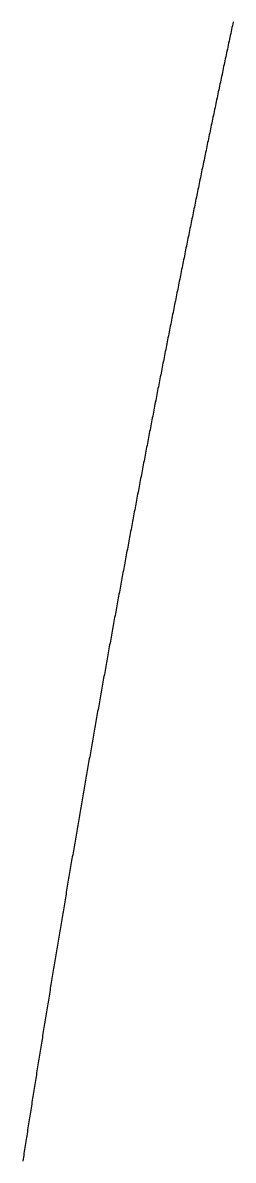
# Model space of a CAD drawing. Extents: x 6805096 to 46905100, y -25788412 to -58651.
# Drawn here: x 7037831 to 7245752, y -9734297 to -8610220 of the extents above; entities that cross this region are included whole.
import ezdxf

# ---------------------------------------------------------------- set-up
doc = ezdxf.new("R2010")
doc.units = 0

msp = doc.modelspace()

# ---------------------------------------------------------------- linework, layer by layer
at = {"layer": 'Layer 1'}
for p, q in [((7245751.850147, -8609257.000646), (7245338.435762, -8611182.198303)), ((7243274.259946, -8620808.721404), (7242862.004013, -8622734.132883)), ((7243686.708957, -8618883.345524), (7243274.259946, -8620808.721404)), ((7244099.351046, -8616958.00526), (7243686.708957, -8618883.345524)), ((7244512.18621, -8615032.700625), (7244099.351046, -8616958.00526)), ((7244925.21445, -8613107.431634), (7244512.18621, -8615032.700625)), ((7245338.435762, -8611182.198303), (7244925.21445, -8613107.431634)), ((7240803.620576, -8632361.723759), (7240392.523143, -8634287.348526)), ((7241214.911096, -8630436.134503), (7240803.620576, -8632361.723759)), ((7241626.3947, -8628510.580772), (7241214.911096, -8630436.134503)), ((7242038.071389, -8626585.062582), (7241626.3947, -8628510.580772)), ((7242449.94116, -8624659.579947), (7242038.071389, -8626585.062582)), ((7242862.004013, -8622734.132883), (7242449.94116, -8624659.579947)), ((7238339.932327, -8643916.004507), (7237929.993442, -8645841.842028)), ((7238750.064306, -8641990.202408), (7238339.932327, -8643916.004507)), ((7239160.389379, -8640064.435745), (7238750.064306, -8641990.202408)), ((7239570.907543, -8638138.704534), (7239160.389379, -8640064.435745)), ((7239981.618799, -8636213.00879), (7239570.907543, -8638138.704534)), ((7240392.523143, -8634287.348526), (7239981.618799, -8636213.00879)), ((7236292.168877, -8653545.546034), (7235883.195486, -8655471.560442)), ((7236701.33537, -8651619.566974), (7236292.168877, -8653545.546034)), ((7237110.694962, -8649693.623276), (7236701.33537, -8651619.566974)), ((7237520.247653, -8647767.714956), (7237110.694962, -8649693.623276)), ((7237929.993442, -8645841.842028), (7237520.247653, -8647767.714956)), ((7233841.225097, -8665102.162178), (7233433.410343, -8667028.38836)), ((7234249.232962, -8663175.971254), (7233841.225097, -8665102.162178)), ((7234657.433934, -8661249.815604), (7234249.232962, -8663175.971254)), ((7235065.828013, -8659323.695242), (7234657.433934, -8661249.815604)), ((7235474.415197, -8657397.610183), (7235065.828013, -8659323.695242)), ((7235883.195486, -8655471.560442), (7235474.415197, -8657397.610183)), ((7231397.233256, -8676660.047633), (7230990.577186, -8678586.485056)), ((7231804.082444, -8674733.64538), (7231397.233256, -8676660.047633)), ((7232211.124748, -8672807.278311), (7231804.082444, -8674733.64538)), ((7232618.360166, -8670880.946442), (7232211.124748, -8672807.278311)), ((7233025.788699, -8668954.649787), (7232618.360166, -8670880.946442)), ((7233433.410343, -8667028.38836), (7233025.788699, -8668954.649787)), ((7228960.193642, -8688219.199195), (7228554.696304, -8690145.847324)), ((7229365.884105, -8686292.586147), (7228960.193642, -8688219.199195)), ((7229771.767692, -8684366.008194), (7229365.884105, -8686292.586147)), ((7230177.844403, -8682439.465351), (7229771.767692, -8684366.008194)), ((7230584.114234, -8680512.957634), (7230177.844403, -8682439.465351)), ((7230990.577186, -8678586.485056), (7230584.114234, -8680512.957634)), ((7226530.106543, -8699779.61366), (7226125.767986, -8701706.471961)), ((7226934.638234, -8697852.79035), (7226530.106543, -8699779.61366)), ((7227339.363056, -8695926.002047), (7226934.638234, -8697852.79035)), ((7227744.28101, -8693999.248765), (7227339.363056, -8695926.002047)), ((7228149.392093, -8692072.530519), (7227744.28101, -8693999.248765)), ((7228554.696304, -8690145.847324), (7228149.392093, -8692072.530519)), ((7224106.972249, -8711341.287821), (7223703.792521, -8713268.35576)), ((7224510.345119, -8709414.254784), (7224106.972249, -8711341.287821)), ((7224913.911129, -8707487.256665), (7224510.345119, -8709414.254784)), ((7225317.670277, -8705560.293478), (7224913.911129, -8707487.256665)), ((7225721.622564, -8703633.365239), (7225317.670277, -8705560.293478)), ((7226125.767986, -8701706.471961), (7225721.622564, -8703633.365239)), ((7222093.005049, -8720976.976245), (7221690.791048, -8722904.218474)), ((7222495.412198, -8719049.768844), (7222093.005049, -8720976.976245)), ((7222898.012494, -8717122.596286), (7222495.412198, -8719049.768844)), ((7223300.805935, -8715195.458587), (7222898.012494, -8717122.596286)), ((7223703.792521, -8713268.35576), (7223300.805935, -8715195.458587)), ((7219682.618313, -8732540.951526), (7219281.563229, -8734468.402414)), ((7220083.866553, -8730613.535378), (7219682.618313, -8732540.951526)), ((7220485.307948, -8728686.153984), (7220083.866553, -8730613.535378)), ((7220886.942496, -8726758.807358), (7220485.307948, -8728686.153984)), ((7221288.770197, -8724831.495517), (7220886.942496, -8726758.807358)), ((7221690.791048, -8722904.218474), (7221288.770197, -8724831.495517)), ((7217279.185199, -8744106.177424), (7216879.289081, -8746033.836437)), ((7217679.274482, -8742178.553062), (7217279.185199, -8744106.177424)), ((7218079.556928, -8740250.963366), (7217679.274482, -8742178.553062)), ((7218480.032535, -8738323.408349), (7218079.556928, -8740250.963366)), ((7218880.701303, -8736395.888027), (7218480.032535, -8738323.408349)), ((7219281.563229, -8734468.402414), (7218880.701303, -8736395.888027)), ((7214882.705997, -8755672.650734), (7214483.968892, -8757600.517336)), ((7215281.636275, -8753744.818692), (7214882.705997, -8755672.650734)), ((7215680.759723, -8751817.021227), (7215281.636275, -8753744.818692)), ((7216080.076341, -8749889.258353), (7215680.759723, -8751817.021227)), ((7216479.586128, -8747961.530085), (7216080.076341, -8749889.258353)), ((7216879.289081, -8746033.836437), (7216479.586128, -8747961.530085)), ((7212493.180995, -8767240.368249), (7212095.602951, -8769168.441908)), ((7212890.952219, -8765312.329063), (7212493.180995, -8767240.368249)), ((7213288.916623, -8763384.324364), (7212890.952219, -8765312.329063)), ((7213687.074203, -8761456.354166), (7213288.916623, -8763384.324364)), ((7214085.42496, -8759528.418485), (7213687.074203, -8761456.354166)), ((7214483.968892, -8757600.517336), (7214085.42496, -8759528.418485)), ((7210110.610482, -8778809.326767), (7209714.191548, -8780737.606947)), ((7210507.222605, -8776881.080969), (7210110.610482, -8778809.326767)), ((7210904.027914, -8774952.86957), (7210507.222605, -8776881.080969)), ((7211301.02641, -8773024.692583), (7210904.027914, -8774952.86957)), ((7211698.218089, -8771096.550024), (7211301.02641, -8773024.692583)), ((7212095.602951, -8769168.441908), (7211698.218089, -8771096.550024)), ((7208130.44772, -8788451.071206), (7207734.994747, -8790379.52308)), ((7208526.093888, -8786522.653641), (7208130.44772, -8788451.071206)), ((7208921.933249, -8784594.270399), (7208526.093888, -8786522.653641)), ((7209317.965803, -8782665.921496), (7208921.933249, -8784594.270399)), ((7209714.191548, -8780737.606947), (7209317.965803, -8782665.921496)), ((7205760.627853, -8800022.296568), (7205366.334078, -8801950.953985)), ((7206155.114831, -8798093.673371), (7205760.627853, -8800022.296568)), ((7206549.795011, -8796165.084409), (7206155.114831, -8798093.673371)), ((7206944.668391, -8794236.529697), (7206549.795011, -8796165.084409)), ((7207339.73497, -8792308.009249), (7206944.668391, -8794236.529697)), ((7207734.994747, -8790379.52308), (7207339.73497, -8792308.009249)), ((7203397.763293, -8811594.753852), (7203004.628764, -8813523.616277)), ((7203791.091033, -8809665.925557), (7203397.763293, -8811594.753852)), ((7204184.611983, -8807737.131408), (7203791.091033, -8809665.925557)), ((7204578.326142, -8805808.37142), (7204184.611983, -8807737.131408)), ((7204972.233507, -8803879.645608), (7204578.326142, -8805808.37142)), ((7205366.334078, -8801950.953985), (7204972.233507, -8803879.645608)), ((7201041.854329, -8823168.439851), (7200649.879094, -8825097.506751)), ((7201434.022783, -8821239.406993), (7201041.854329, -8823168.439851)), ((7201826.384455, -8819310.408191), (7201434.022783, -8821239.406993)), ((7202218.939344, -8817381.443462), (7201826.384455, -8819310.408191)), ((7202611.687447, -8815452.512819), (7202218.939344, -8817381.443462)), ((7203004.628764, -8813523.616277), (7202611.687447, -8815452.512819)), ((7198692.901249, -8834743.35136), (7198302.085356, -8836672.622201)), ((7199083.91037, -8832814.114473), (7198692.901249, -8834743.35136)), ((7199475.112715, -8830884.911554), (7199083.91037, -8832814.114473)), ((7199866.508286, -8828955.742617), (7199475.112715, -8830884.911554)), ((7200258.097079, -8827026.607678), (7199866.508286, -8828955.742617)), ((7200649.879094, -8825097.506751), (7200258.097079, -8827026.607678)), ((7196350.904343, -8846319.485176), (7195961.24784, -8848248.959422)), ((7196740.754081, -8844390.044794), (7196350.904343, -8846319.485176)), ((7197130.797053, -8842460.63829), (7196740.754081, -8844390.044794)), ((7197521.033257, -8840531.26568), (7197130.797053, -8842460.63829)), ((7197911.462692, -8838601.926979), (7197521.033257, -8840531.26568)), ((7198302.085356, -8836672.622201), (7197911.462692, -8838601.926979)), ((7194404.554207, -8855967.19475), (7194015.863899, -8857896.838093)), ((7194793.437756, -8854037.585196), (7194404.554207, -8855967.19475)), ((7195182.514545, -8852108.009447), (7194793.437756, -8854037.585196)), ((7195571.784574, -8850178.467518), (7195182.514545, -8852108.009447)), ((7195961.24784, -8848248.959422), (7195571.784574, -8850178.467518)), ((7192075.311035, -8867545.561135), (7191687.780206, -8869475.406905)), ((7192463.035113, -8865615.749066), (7192075.311035, -8867545.561135)), ((7192850.95244, -8863685.970712), (7192463.035113, -8865615.749066)), ((7193239.063015, -8861756.226089), (7192850.95244, -8863685.970712)), ((7193627.366835, -8859826.515211), (7193239.063015, -8861756.226089)), ((7194015.863899, -8857896.838093), (7193627.366835, -8859826.515211)), ((7189753.024854, -8879125.140746), (7189366.653552, -8881055.188409)), ((7190139.589414, -8877195.126696), (7189753.024854, -8879125.140746)), ((7190526.347231, -8875265.146271), (7190139.589414, -8877195.126696)), ((7190913.298302, -8873335.199488), (7190526.347231, -8875265.146271)), ((7191300.442628, -8871405.286361), (7190913.298302, -8873335.199488)), ((7191687.780206, -8869475.406905), (7191300.442628, -8871405.286361)), ((7187437.695954, -8890705.930378), (7187052.484226, -8892636.179399)), ((7187823.100947, -8888775.714879), (7187437.695954, -8890705.930378)), ((7188208.699205, -8886845.532918), (7187823.100947, -8888775.714879)), ((7188594.490726, -8884915.38451), (7188208.699205, -8886845.532918)), ((7188980.475509, -8882985.269668), (7188594.490726, -8884915.38451)), ((7189366.653552, -8881055.188409), (7188980.475509, -8882985.269668)), ((7185129.324623, -8902287.926824), (7184745.272518, -8904218.37667)), ((7185513.570001, -8900357.510413), (7185129.324623, -8902287.926824)), ((7185898.008652, -8898427.127449), (7185513.570001, -8900357.510413)), ((7186282.640574, -8896496.777949), (7185898.008652, -8898427.127449)), ((7186667.465766, -8894566.461928), (7186282.640574, -8896496.777949)), ((7187052.484226, -8892636.179399), (7186667.465766, -8894566.461928)), ((7182827.911149, -8913871.126881), (7182445.018715, -8915801.777017)), ((7183210.996864, -8911940.51009), (7182827.911149, -8913871.126881)), ((7183594.27586, -8910009.926659), (7183210.996864, -8911940.51009)), ((7183977.748136, -8908079.376602), (7183594.27586, -8910009.926659)), ((7184361.413688, -8906148.859934), (7183977.748136, -8908079.376602)), ((7184745.272518, -8904218.37667), (7184361.413688, -8906148.859934)), ((7180915.381826, -8923524.710707), (7180533.455822, -8925455.527343)), ((7181297.501119, -8921593.927342), (7180915.381826, -8923524.710707)), ((7181679.813699, -8919663.177262), (7181297.501119, -8921593.927342)), ((7182062.319565, -8917732.460482), (7181679.813699, -8919663.177262)), ((7182445.018715, -8915801.777017), (7182062.319565, -8917732.460482)), ((7178626.725175, -8935110.109059), (7178245.95893, -8937041.125006)), ((7179007.684717, -8933179.126294), (7178626.725175, -8935110.109059)), ((7179388.837553, -8931248.176725), (7179007.684717, -8933179.126294)), ((7179770.183684, -8929317.260367), (7179388.837553, -8931248.176725)), ((7180151.723107, -8927386.377235), (7179770.183684, -8929317.260367)), ((7180533.455822, -8925455.527343), (7180151.723107, -8927386.377235)), ((7176345.0272, -8946696.701941), (7175965.420762, -8948627.916664)), ((7176724.826942, -8944765.52031), (7176345.0272, -8946696.701941)), ((7177104.819987, -8942834.371786), (7176724.826942, -8944765.52031)), ((7177485.006335, -8940903.256384), (7177104.819987, -8942834.371786)), ((7177865.385983, -8938972.174119), (7177485.006335, -8940903.256384)), ((7178245.95893, -8937041.125006), (7177865.385983, -8938972.174119)), ((7174070.288189, -8958284.486147), (7173691.841607, -8960215.899113)), ((7174448.928084, -8956353.106184), (7174070.288189, -8958284.486147)), ((7174827.76129, -8954421.75924), (7174448.928084, -8956353.106184)), ((7175206.787806, -8952490.445329), (7174827.76129, -8954421.75924)), ((7175586.00763, -8950559.164465), (7175206.787806, -8952490.445329)), ((7175965.420762, -8948627.916664), (7175586.00763, -8950559.164465)), ((7171802.508431, -8969873.458473), (7171425.221753, -8971805.069147)), ((7172179.988431, -8967941.880713), (7171802.508431, -8969873.458473)), ((7172557.661749, -8966010.335882), (7172179.988431, -8967941.880713)), ((7172935.528385, -8964078.823995), (7172557.661749, -8966010.335882)), ((7173313.588338, -8962147.345067), (7172935.528385, -8964078.823995)), ((7173691.841607, -8960215.899113), (7173313.588338, -8962147.345067)), ((7169918.008272, -8979531.84069), (7169541.688216, -8981463.615713)), ((7170294.521654, -8977600.098507), (7169918.008272, -8979531.84069)), ((7170671.228363, -8975668.389179), (7170294.521654, -8977600.098507)), ((7171048.128396, -8973736.712721), (7170671.228363, -8975668.389179)), ((7171425.221753, -8971805.069147), (7171048.128396, -8973736.712721)), ((7167662.987895, -8991122.982912), (7167287.827832, -8993054.954664)), ((7168038.341294, -8989191.04391), (7167662.987895, -8991122.982912)), ((7168413.888027, -8987259.137675), (7168038.341294, -8989191.04391)), ((7168789.628093, -8985327.264221), (7168413.888027, -8987259.137675)), ((7169165.561489, -8983395.423562), (7168789.628093, -8985327.264221)), ((7169541.688216, -8981463.615713), (7169165.561489, -8983395.423562)), ((7165414.927591, -9002715.304172), (7165040.927567, -9004647.472119)), ((7165789.120958, -9000783.168887), (7165414.927591, -9002715.304172)), ((7166163.507666, -8998851.066279), (7165789.120958, -9000783.168887)), ((7166538.087716, -8996918.996362), (7166163.507666, -8998851.066279)), ((7166912.861105, -8994986.959152), (7166538.087716, -8996918.996362)), ((7167287.827832, -8993054.954664), (7166912.861105, -8994986.959152)), ((7163173.827646, -9014308.801266), (7162800.987711, -9016241.164874)), ((7163546.860933, -9012376.470232), (7163173.827646, -9014308.801266)), ((7163920.08757, -9010444.171785), (7163546.860933, -9012376.470232)), ((7164293.507555, -9008511.90594), (7163920.08757, -9010444.171785)), ((7164667.120888, -9006579.672713), (7164293.507555, -9008511.90594)), ((7165040.927567, -9004647.472119), (7164667.120888, -9006579.672713)), ((7160939.688351, -9025903.47099), (7160568.008552, -9027836.029725)), ((7161311.561509, -9023970.94474), (7160939.688351, -9025903.47099)), ((7161683.628026, -9022038.450988), (7161311.561509, -9023970.94474)), ((7162055.887899, -9020105.98975), (7161683.628026, -9022038.450988)), ((7162428.341128, -9018173.56104), (7162055.887899, -9020105.98975)), ((7162800.987711, -9016241.164874), (7162428.341128, -9018173.56104)), ((7158712.509993, -9037499.310138), (7158341.990378, -9039432.063465)), ((7159083.222975, -9035566.589206), (7158712.509993, -9037499.310138)), ((7159454.129324, -9033633.900684), (7159083.222975, -9035566.589206)), ((7159825.229037, -9031701.244586), (7159454.129324, -9033633.900684)), ((7160196.522113, -9029768.620928), (7159825.229037, -9031701.244586)), ((7160568.008552, -9027836.029725), (7160196.522113, -9029768.620928)), ((7156861.84562, -9047163.400425), (7156492.292862, -9049096.315505)), ((7157231.591752, -9045230.517667), (7156861.84562, -9047163.400425)), ((7157601.531256, -9043297.667244), (7157231.591752, -9045230.517667)), ((7157971.664132, -9041364.849172), (7157601.531256, -9043297.667244)), ((7158341.990378, -9039432.063465), (7157971.664132, -9041364.849172)), ((7154647.429731, -9058761.375194), (7154279.037246, -9060694.483886)), ((7155016.015599, -9056828.298733), (7154647.429731, -9058761.375194)), ((7155384.794847, -9054895.254519), (7155016.015599, -9056828.298733)), ((7155753.767474, -9052962.242566), (7155384.794847, -9054895.254519)), ((7156122.93348, -9051029.26289), (7155753.767474, -9052962.242566)), ((7156492.292862, -9049096.315505), (7156122.93348, -9051029.26289)), ((7152439.975599, -9070360.510305), (7152072.743434, -9072293.812076)), ((7152807.401153, -9068427.240676), (7152439.975599, -9070360.510305)), ((7153175.020097, -9066494.003205), (7152807.401153, -9068427.240676)), ((7153542.832427, -9064560.797907), (7153175.020097, -9066494.003205)), ((7153910.838144, -9062627.624795), (7153542.832427, -9064560.797907)), ((7154279.037246, -9060694.483886), (7153910.838144, -9062627.624795)), ((7150239.483511, -9081960.802555), (7149873.411715, -9083894.296871)), ((7150605.748705, -9080027.340293), (7150239.483511, -9081960.802555)), ((7150972.207295, -9078093.910099), (7150605.748705, -9080027.340293)), ((7151338.859281, -9076160.511988), (7150972.207295, -9078093.910099)), ((7151705.704661, -9074227.145976), (7151338.859281, -9076160.511988)), ((7152072.743434, -9072293.812076), (7151705.704661, -9074227.145976)), ((7148045.953756, -9093562.248739), (7147681.042378, -9095495.935066)), ((7148411.058541, -9091628.594377), (7148045.953756, -9093562.248739)), ((7148776.356731, -9089694.971994), (7148411.058541, -9091628.594377)), ((7149141.848324, -9087761.381606), (7148776.356731, -9089694.971994)), ((7149507.533319, -9085827.823226), (7149141.848324, -9087761.381606)), ((7149873.411715, -9083894.296871), (7149507.533319, -9085827.823226)), ((7146223.330952, -9103230.999723), (7145859.386624, -9105164.845651)), ((7146587.468692, -9101297.185686), (7146223.330952, -9103230.999723)), ((7146951.799844, -9099363.403554), (7146587.468692, -9101297.185686)), ((7147316.324407, -9097429.653342), (7146951.799844, -9099363.403554)), ((7147681.042378, -9095495.935066), (7147316.324407, -9097429.653342)), ((7144042.566225, -9114834.553128), (7143679.782403, -9116768.590087)), ((7144405.543469, -9112900.54797), (7144042.566225, -9114834.553128)), ((7144768.714132, -9110966.574629), (7144405.543469, -9112900.54797)), ((7145132.078213, -9109032.633119), (7144768.714132, -9110966.574629)), ((7145495.635711, -9107098.723454), (7145132.078213, -9109032.633119)), ((7145859.386624, -9105164.845651), (7145495.635711, -9107098.723454)), ((7141868.76465, -9126439.251385), (7141507.141381, -9128373.478842)), ((7142230.581349, -9124505.055641), (7141868.76465, -9126439.251385)), ((7142592.591474, -9122570.891625), (7142230.581349, -9124505.055641)), ((7142954.795026, -9120636.75935), (7142592.591474, -9122570.891625)), ((7143317.192003, -9118702.658833), (7142954.795026, -9120636.75935)), ((7143679.782403, -9116768.590087), (7143317.192003, -9118702.658833)), ((7139701.926516, -9138045.091291), (7139341.463848, -9139979.50871)), ((7140062.582621, -9136110.705495), (7139701.926516, -9138045.091291)), ((7140423.432161, -9134176.351337), (7140062.582621, -9136110.705495)), ((7140784.475135, -9132242.028832), (7140423.432161, -9134176.351337)), ((7141145.711542, -9130307.737996), (7140784.475135, -9132242.028832)), ((7141507.141381, -9128373.478842), (7141145.711542, -9130307.737996)), ((7137542.05211, -9149652.069639), (7137182.750092, -9151586.676487)), ((7137901.547573, -9147717.494325), (7137542.05211, -9149652.069639)), ((7138261.23648, -9145782.95056), (7137901.547573, -9147717.494325)), ((7138621.118829, -9143848.43836), (7138261.23648, -9145782.95056)), ((7138981.194619, -9141913.957738), (7138621.118829, -9143848.43836)), ((7139341.463848, -9139979.50871), (7138981.194619, -9141913.957738)), ((7135747.476496, -9159325.418927), (7135389.141723, -9161260.183225)), ((7136106.004721, -9157390.68609), (7135747.476496, -9159325.418927)), ((7136464.726396, -9155455.984728), (7136106.004721, -9157390.68609)), ((7136823.641521, -9153521.314855), (7136464.726396, -9155455.984728)), ((7137182.750092, -9151586.676487), (7136823.641521, -9153521.314855)), ((7133600.369677, -9170934.476097), (7133243.195642, -9172869.428845)), ((7133957.737172, -9168999.554721), (7133600.369677, -9170934.476097)), ((7134315.298126, -9167064.664731), (7133957.737172, -9168999.554721)), ((7134673.052536, -9165129.806142), (7134315.298126, -9167064.664731)), ((7135031.000402, -9163194.978968), (7134673.052536, -9165129.806142)), ((7135389.141723, -9161260.183225), (7135031.000402, -9163194.978968)), ((7131460.227406, -9182544.662629), (7131104.214156, -9184479.803292)), ((7131816.434123, -9180609.553249), (7131460.227406, -9182544.662629)), ((7132172.834306, -9178674.475165), (7131816.434123, -9180609.553249)), ((7132529.427955, -9176739.428393), (7132172.834306, -9178674.475165)), ((7132886.215067, -9174804.412948), (7132529.427955, -9176739.428393)), ((7133243.195642, -9172869.428845), (7132886.215067, -9174804.412948)), ((7129327.04997, -9194155.975319), (7128972.197555, -9196091.303363)), ((7129682.095861, -9192220.678468), (7129327.04997, -9194155.975319)), ((7130037.335227, -9190285.412825), (7129682.095861, -9192220.678468)), ((7130392.768065, -9188350.178405), (7130037.335227, -9190285.412825)), ((7130748.394376, -9186414.975222), (7130392.768065, -9188350.178405)), ((7131104.214156, -9184479.803292), (7130748.394376, -9186414.975222)), ((7127200.837659, -9205768.41096), (7126847.146126, -9207703.925851)), ((7127554.722676, -9203832.927173), (7127200.837659, -9205768.41096)), ((7127908.801176, -9201897.474505), (7127554.722676, -9203832.927173)), ((7128263.073156, -9199962.052971), (7127908.801176, -9201897.474505)), ((7128617.538616, -9198026.662585), (7128263.073156, -9199962.052971)), ((7128972.197555, -9196091.303363), (7128617.538616, -9198026.662585)), ((7125081.590762, -9217381.966349), (7124729.060159, -9219317.667553)), ((7125434.314857, -9215446.29616), (7125081.590762, -9217381.966349)), ((7125787.232442, -9213510.657001), (7125434.314857, -9215446.29616)), ((7126140.343516, -9211575.048887), (7125787.232442, -9213510.657001)), ((7126493.648078, -9209639.471832), (7126140.343516, -9211575.048887)), ((7126847.146126, -9207703.925851), (7126493.648078, -9209639.471832)), ((7123320.872691, -9227060.782224), (7122969.309567, -9228996.638281)), ((7123672.629314, -9225124.957108), (7123320.872691, -9227060.782224)), ((7124024.579433, -9223189.162948), (7123672.629314, -9225124.957108)), ((7124376.723049, -9221253.399758), (7124024.579433, -9223189.162948)), ((7124729.060159, -9219317.667553), (7124376.723049, -9221253.399758)), ((7121214.396468, -9238676.382159), (7120863.994363, -9240612.42355)), ((7121564.992081, -9236740.371621), (7121214.396468, -9238676.382159)), ((7121915.781198, -9234804.391948), (7121564.992081, -9236740.371621)), ((7122266.763819, -9232868.443158), (7121915.781198, -9234804.391948)), ((7122617.939942, -9230932.525264), (7122266.763819, -9232868.443158)), ((7122969.309567, -9228996.638281), (7122617.939942, -9230932.525264)), ((7119114.886477, -9250293.092761), (7118765.645438, -9252229.318951)), ((7119464.321031, -9248356.897334), (7119114.886477, -9250293.092761)), ((7119813.949097, -9246420.732684), (7119464.321031, -9248356.897334)), ((7120163.770676, -9244484.598827), (7119813.949097, -9246420.732684)), ((7120513.785765, -9242548.495777), (7120163.770676, -9244484.598827)), ((7120863.994363, -9240612.42355), (7120513.785765, -9242548.495777)), ((7117022.343007, -9261910.910825), (7116674.263083, -9263847.321281)), ((7117370.616453, -9259974.531043), (7117022.343007, -9261910.910825)), ((7117719.083421, -9258038.18195), (7117370.616453, -9259974.531043)), ((7118067.743909, -9256101.863561), (7117719.083421, -9258038.18195)), ((7118416.597915, -9254165.57589), (7118067.743909, -9256101.863561)), ((7118765.645438, -9252229.318951), (7118416.597915, -9254165.57589)), ((7114936.766345, -9273529.833146), (7114589.847584, -9275466.427332)), ((7115283.878637, -9271593.269544), (7114936.766345, -9273529.833146)), ((7115631.184458, -9269656.736542), (7115283.878637, -9271593.269544)), ((7115978.683807, -9267720.234154), (7115631.184458, -9269656.736542)), ((7116326.376682, -9265783.762395), (7115978.683807, -9267720.234154)), ((7116674.263083, -9263847.321281), (7116326.376682, -9265783.762395)), ((7113204.107871, -9283213.10963), (7112858.156782, -9285149.856518)), ((7113550.252497, -9281276.393253), (7113204.107871, -9283213.10963)), ((7113896.590658, -9279339.707401), (7113550.252497, -9281276.393253)), ((7114243.122355, -9277403.052089), (7113896.590658, -9279339.707401)), ((7114589.847584, -9275466.427332), (7114243.122355, -9277403.052089)), ((7111131.304443, -9294834.048098), (7110786.514605, -9296770.977738)), ((7111476.287825, -9292897.148879), (7111131.304443, -9294834.048098)), ((7111821.464752, -9290960.280097), (7111476.287825, -9292897.148879)), ((7112166.835221, -9289023.441767), (7111821.464752, -9290960.280097)), ((7112512.399232, -9287086.633902), (7112166.835221, -9289023.441767)), ((7112858.156782, -9285149.856518), (7112512.399232, -9287086.633902)), ((7109065.468642, -9306456.081741), (7108721.840104, -9308393.193599)), ((7109409.290733, -9304519.000216), (7109065.468642, -9306456.081741)), ((7109753.306377, -9302581.949038), (7109409.290733, -9304519.000216)), ((7110097.515571, -9300644.928223), (7109753.306377, -9302581.949038)), ((7110441.918314, -9298707.937784), (7110097.515571, -9300644.928223)), ((7110786.514605, -9296770.977738), (7110441.918314, -9298707.937784)), ((7107006.600757, -9318079.207356), (7106664.133566, -9320016.500897)), ((7107349.261509, -9316141.944058), (7107006.600757, -9318079.207356)), ((7107692.115822, -9314204.711019), (7107349.261509, -9316141.944058)), ((7108035.163692, -9312267.508253), (7107692.115822, -9314204.711019)), ((7108378.40512, -9310330.335774), (7108035.163692, -9312267.508253)), ((7108721.840104, -9308393.193599), (7108378.40512, -9310330.335774)), ((7104954.701078, -9329703.421737), (7104613.395282, -9331640.896428)), ((7105296.200442, -9327765.977201), (7104954.701078, -9329703.421737)), ((7105637.893375, -9325828.562834), (7105296.200442, -9327765.977201)), ((7105979.779874, -9323891.178651), (7105637.893375, -9325828.562834)), ((7106321.859938, -9321953.824667), (7105979.779874, -9323891.178651)), ((7106664.133566, -9320016.500897), (7106321.859938, -9321953.824667)), ((7103250.10782, -9339391.096439), (7102909.769891, -9341328.721679)), ((7103590.639325, -9337453.501278), (7103250.10782, -9339391.096439)), ((7103931.364405, -9335515.936213), (7103590.639325, -9337453.501278)), ((7104272.283058, -9333578.401258), (7103931.364405, -9335515.936213)), ((7104613.395282, -9331640.896428), (7104272.283058, -9333578.401258)), ((7101210.983933, -9351017.298567), (7100871.807488, -9352955.103978)), ((7101550.353962, -9349079.523147), (7101210.983933, -9351017.298567)), ((7101889.917574, -9347141.777734), (7101550.353962, -9349079.523147)), ((7102229.674767, -9345204.062342), (7101889.917574, -9347141.777734)), ((7102569.62554, -9343266.376985), (7102229.674767, -9345204.062342)), ((7102909.769891, -9341328.721679), (7102569.62554, -9343266.376985)), ((7099178.829068, -9362644.580381), (7098840.814155, -9364582.565427)), ((7099517.037573, -9360706.625236), (7099178.829068, -9362644.580381)), ((7099855.439669, -9358768.700009), (7099517.037573, -9360706.625236)), ((7100194.035354, -9356830.804713), (7099855.439669, -9358768.700009)), ((7100532.824628, -9354892.939365), (7100194.035354, -9356830.804713)), ((7100871.807488, -9352955.103978), (7100532.824628, -9354892.939365)), ((7097153.643515, -9374272.938675), (7096816.790182, -9376211.102824)), ((7097490.690448, -9372334.80434), (7097153.643515, -9374272.938675)), ((7097827.93098, -9370396.699833), (7097490.690448, -9372334.80434)), ((7098165.36511, -9368458.625168), (7097827.93098, -9370396.699833)), ((7098502.992835, -9366520.580362), (7098165.36511, -9368458.625168)), ((7098840.814155, -9364582.565427), (7098502.992835, -9366520.580362)), ((7095135.427563, -9385902.370245), (7094799.735857, -9387840.712961)), ((7095471.312876, -9383964.057253), (7095135.427563, -9385902.370245)), ((7095807.391796, -9382025.774), (7095471.312876, -9383964.057253)), ((7096143.664321, -9380087.520501), (7095807.391796, -9382025.774)), ((7096480.13045, -9378149.296771), (7096143.664321, -9380087.520501)), ((7096816.790182, -9376211.102824), (7096480.13045, -9378149.296771)), ((7093458.905144, -9395594.380771), (7093124.181499, -9397532.871886)), ((7093793.822404, -9393655.919307), (7093458.905144, -9395594.380771)), ((7094128.933277, -9391717.487507), (7093793.822404, -9393655.919307)), ((7094464.237762, -9389779.085387), (7094128.933277, -9391717.487507)), ((7094799.735857, -9387840.712961), (7094464.237762, -9389779.085387)), ((7091453.467543, -9407225.771689), (7091119.905614, -9409164.440392)), ((7091787.223094, -9405287.132547), (7091453.467543, -9407225.771689)), ((7092121.172266, -9403348.522981), (7091787.223094, -9405287.132547)), ((7092455.315059, -9401409.943005), (7092121.172266, -9403348.522981)), ((7092789.651471, -9399471.392635), (7092455.315059, -9401409.943005)), ((7093124.181499, -9397532.871886), (7092789.651471, -9399471.392635)), ((7089455.00036, -9418858.226802), (7089122.600196, -9420797.072559)), ((7089787.594154, -9416919.410517), (7089455.00036, -9418858.226802)), ((7090120.381578, -9414980.623718), (7089787.594154, -9416919.410517)), ((7090453.362631, -9413041.866421), (7090120.381578, -9414980.623718)), ((7090786.53731, -9411103.138641), (7090453.362631, -9413041.866421)), ((7091119.905614, -9409164.440392), (7090786.53731, -9411103.138641)), ((7087463.503884, -9430491.742905), (7087132.265533, -9432430.765182)), ((7087794.935874, -9428552.75001), (7087463.503884, -9430491.742905)), ((7088126.561502, -9426613.786514), (7087794.935874, -9428552.75001)), ((7088458.380765, -9424674.85243), (7088126.561502, -9426613.786514)), ((7088790.393664, -9422735.947773), (7088458.380765, -9424674.85243)), ((7089122.600196, -9420797.072559), (7088790.393664, -9422735.947773)), ((7085478.978404, -9442126.316793), (7085148.901914, -9444065.515056)), ((7085809.248542, -9440187.147823), (7085478.978404, -9442126.316793)), ((7086139.712325, -9438248.008163), (7085809.248542, -9440187.147823)), ((7086470.369752, -9436308.897826), (7086139.712325, -9438248.008163)), ((7086801.220821, -9434369.816827), (7086470.369752, -9436308.897826)), ((7087132.265533, -9432430.765182), (7086801.220821, -9434369.816827)), ((7083830.532446, -9451822.60075), (7083501.42421, -9453761.94526)), ((7084159.834336, -9449883.28546), (7083830.532446, -9451822.60075)), ((7084489.329878, -9447943.999404), (7084159.834336, -9449883.28546)), ((7084819.019071, -9446004.742598), (7084489.329878, -9447943.999404)), ((7085148.901914, -9444065.515056), (7084819.019071, -9446004.742598)), ((7081858.787876, -9463459.105587), (7081530.841589, -9465398.625103)), ((7082186.927825, -9461519.615201), (7081858.787876, -9463459.105587)), ((7082515.261435, -9459580.15396), (7082186.927825, -9461519.615201)), ((7082843.788703, -9457640.72188), (7082515.261435, -9459580.15396)), ((7083172.509628, -9455701.318975), (7082843.788703, -9457640.72188)), ((7083501.42421, -9453761.94526), (7083172.509628, -9455701.318975)), ((7079894.015121, -9475096.659127), (7079567.23083, -9477036.353116)), ((7080220.993081, -9473156.99418), (7079894.015121, -9475096.659127)), ((7080548.164709, -9471217.358289), (7080220.993081, -9473156.99418)), ((7080875.530004, -9469277.751469), (7080548.164709, -9471217.358289)), ((7081203.088964, -9467338.173736), (7080875.530004, -9469277.751469)), ((7081530.841589, -9465398.625103), (7081203.088964, -9467338.173736)), ((7077936.214468, -9486735.258167), (7077610.592223, -9488675.126095)), ((7078262.030391, -9484795.419192), (7077936.214468, -9486735.258167)), ((7078588.03999, -9482855.609185), (7078262.030391, -9484795.419192)), ((7078914.243264, -9480915.82816), (7078588.03999, -9482855.609185)), ((7079240.640211, -9478976.076132), (7078914.243264, -9480915.82816)), ((7079567.23083, -9477036.353116), (7079240.640211, -9478976.076132)), ((7075985.386207, -9498374.899502), (7075660.926056, -9500314.940833)), ((7076310.040045, -9496434.887034), (7075985.386207, -9498374.899502)), ((7076634.887566, -9494494.903444), (7076310.040045, -9496434.887034)), ((7076959.928771, -9492554.948748), (7076634.887566, -9494494.903444)), ((7077285.163657, -9490615.02296), (7076959.928771, -9492554.948748)), ((7077610.592223, -9488675.126095), (7077285.163657, -9490615.02296)), ((7074365.022331, -9508075.394498), (7074041.530627, -9510015.579925)), ((7074688.707727, -9506135.237861), (7074365.022331, -9508075.394498)), ((7075012.586814, -9504195.110028), (7074688.707727, -9506135.237861)), ((7075336.659591, -9502255.011013), (7075012.586814, -9504195.110028)), ((7075660.926056, -9500314.940833), (7075336.659591, -9502255.011013)), ((7072426.977538, -9519716.938382), (7072104.648016, -9521657.296234)), ((7072749.500761, -9517776.60923), (7072426.977538, -9519716.938382)), ((7073072.217682, -9515836.308794), (7072749.500761, -9517776.60923)), ((7073395.128301, -9513896.037088), (7073072.217682, -9515836.308794)), ((7073718.232617, -9511955.794127), (7073395.128301, -9513896.037088)), ((7074041.530627, -9510015.579925), (7073718.232617, -9511955.794127)), ((7070495.905956, -9531359.515479), (7070174.738663, -9533300.045221)), ((7070817.266957, -9529419.014348), (7070495.905956, -9531359.515479)), ((7071138.821664, -9527478.541843), (7070817.266957, -9529419.014348)), ((7071460.570078, -9525538.097979), (7071138.821664, -9527478.541843)), ((7071782.512195, -9523597.682771), (7071460.570078, -9525538.097979)), ((7072104.648016, -9521657.296234), (7071782.512195, -9523597.682771)), ((7068571.807872, -9543003.122585), (7068251.802857, -9544943.823684)), ((7068892.006603, -9541062.450008), (7068571.807872, -9543003.122585)), ((7069212.399049, -9539121.805969), (7068892.006603, -9541062.450008)), ((7069532.985208, -9537181.190481), (7069212.399049, -9539121.805969)), ((7069853.76508, -9535240.60356), (7069532.985208, -9537181.190481)), ((7070174.738663, -9533300.045221), (7069853.76508, -9535240.60356)), ((7066654.683575, -9554647.756494), (7066335.840887, -9556588.628416)), ((7066973.719988, -9552706.913006), (7066654.683575, -9554647.756494)), ((7067292.950124, -9550766.097966), (7066973.719988, -9552706.913006)), ((7067612.373982, -9548825.311389), (7067292.950124, -9550766.097966)), ((7067931.99156, -9546884.55329), (7067612.373982, -9548825.311389)), ((7068251.802857, -9544943.823684), (7067931.99156, -9546884.55329)), ((7065062.407402, -9564352.400138), (7064744.533355, -9566293.414003)), ((7065380.47518, -9562411.414631), (7065062.407402, -9564352.400138)), ((7065698.736688, -9560470.457499), (7065380.47518, -9562411.414631)), ((7066017.191924, -9558529.528756), (7065698.736688, -9560470.457499)), ((7066335.840887, -9556588.628416), (7066017.191924, -9558529.528756)), ((7063158.069132, -9575998.908197), (7062841.3575, -9577940.091905)), ((7063474.974504, -9574057.752759), (7063158.069132, -9575998.908197)), ((7063792.073614, -9572116.625605), (7063474.974504, -9574057.752759)), ((7064109.36646, -9570175.526752), (7063792.073614, -9572116.625605)), ((7064426.85304, -9568234.456213), (7064109.36646, -9570175.526752)), ((7064744.533355, -9566293.414003), (7064426.85304, -9568234.456213)), ((7061260.705468, -9587646.433979), (7060945.156298, -9589587.786997)), ((7061576.448386, -9585705.109143), (7061260.705468, -9587646.433979)), ((7061892.385049, -9583763.812503), (7061576.448386, -9585705.109143)), ((7062208.515457, -9581822.544073), (7061892.385049, -9583763.812503)), ((7062524.839607, -9579881.303869), (7062208.515457, -9581822.544073)), ((7062841.3575, -9577940.091905), (7062524.839607, -9579881.303869)), ((7059370.316699, -9599294.97428), (7059055.930039, -9601236.496072)), ((7059684.897114, -9597353.48058), (7059370.316699, -9599294.97428)), ((7059999.671283, -9595412.014987), (7059684.897114, -9597353.48058)), ((7060314.639204, -9593470.577515), (7059999.671283, -9595412.014987)), ((7060629.800876, -9591529.16818), (7060314.639204, -9593470.577515)), ((7060945.156298, -9589587.786997), (7060629.800876, -9591529.16818)), ((7057800.320977, -9609002.863864), (7057486.903112, -9610944.525894)), ((7058113.932603, -9607061.229852), (7057800.320977, -9609002.863864)), ((7058427.73799, -9605119.623873), (7058113.932603, -9607061.229852)), ((7058741.737135, -9603178.045941), (7058427.73799, -9605119.623873)), ((7059055.930039, -9601236.496072), (7058741.737135, -9603178.045941)), ((7055922.720264, -9620653.25579), (7055610.464998, -9622595.085616)), ((7056235.169299, -9618711.453894), (7055922.720264, -9620653.25579)), ((7056547.812103, -9616769.679941), (7056235.169299, -9618711.453894)), ((7056860.648674, -9614827.933947), (7056547.812103, -9616769.679941)), ((7057173.679011, -9612886.215926), (7056860.648674, -9614827.933947)), ((7057486.903112, -9610944.525894), (7057173.679011, -9612886.215926)), ((7054052.095263, -9632304.653154), (7053741.002644, -9634246.650241)), ((7054363.38166, -9630362.683908), (7054052.095263, -9632304.653154)), ((7054674.861833, -9628420.742516), (7054363.38166, -9630362.683908)), ((7054986.535781, -9626478.828993), (7054674.861833, -9628420.742516)), ((7055298.403503, -9624536.943355), (7054986.535781, -9626478.828993)), ((7055610.464998, -9622595.085616), (7055298.403503, -9624536.943355)), ((7052188.446263, -9643957.052751), (7051878.516339, -9645899.216564)), ((7052498.569973, -9642014.916688), (7052188.446263, -9643957.052751)), ((7052808.887467, -9640072.808391), (7052498.569973, -9642014.916688)), ((7053119.398745, -9638130.727874), (7052808.887467, -9640072.808391)), ((7053430.103804, -9636188.675152), (7053119.398745, -9638130.727874)), ((7053741.002644, -9634246.650241), (7053430.103804, -9636188.675152)), ((7050331.773554, -9655610.451375), (7050023.006373, -9657552.781381)), ((7050640.734528, -9653668.14903), (7050331.773554, -9655610.451375)), ((7050949.889296, -9651725.874362), (7050640.734528, -9653668.14903)), ((7051259.237854, -9649783.627385), (7050949.889296, -9651725.874362)), ((7051568.780202, -9647841.408114), (7051259.237854, -9649783.627385)), ((7051878.516339, -9645899.216564), (7051568.780202, -9647841.408114)), ((7048789.875615, -9665322.377729), (7048482.077423, -9667264.845821)), ((7049097.867607, -9663379.937223), (7048789.875615, -9665322.377729)), ((7049406.053398, -9661437.52432), (7049097.867607, -9663379.937223)), ((7049714.432987, -9659495.139035), (7049406.053398, -9661437.52432)), ((7050023.006373, -9657552.781381), (7049714.432987, -9659495.139035)), ((7046945.99352, -9676977.599579), (7046639.35816, -9678920.232885)), ((7047252.822689, -9675034.993771), (7046945.99352, -9676977.599579)), ((7047559.845665, -9673092.415476), (7047252.822689, -9675034.993771)), ((7047867.062447, -9671149.86471), (7047559.845665, -9673092.415476)), ((7048174.473033, -9669207.341487), (7047867.062447, -9671149.86471)), ((7048482.077423, -9667264.845821), (7048174.473033, -9669207.341487)), ((7045109.088534, -9688633.811376), (7044803.616053, -9690576.609362)), ((7045414.754831, -9686691.0408), (7045109.088534, -9688633.811376)), ((7045720.614944, -9684748.297648), (7045414.754831, -9686691.0408)), ((7046026.66887, -9682805.581935), (7045720.614944, -9684748.297648)), ((7046332.916609, -9680862.893676), (7046026.66887, -9682805.581935)), ((7046639.35816, -9678920.232885), (7046332.916609, -9680862.893676)), ((7043279.160944, -9700291.009916), (7042974.851391, -9702233.972047)), ((7043583.664322, -9698348.075105), (7043279.160944, -9700291.009916)), ((7043888.361523, -9696405.167629), (7043583.664322, -9698348.075105)), ((7044193.252546, -9694462.287503), (7043888.361523, -9696405.167629)), ((7044498.33739, -9692519.434743), (7044193.252546, -9694462.287503)), ((7044803.616053, -9690576.609362), (7044498.33739, -9692519.434743)), ((7041456.21104, -9711949.191992), (7041153.064463, -9713892.317734)), ((7041759.551451, -9710006.09348), (7041456.21104, -9711949.191992)), ((7042063.085692, -9708063.022216), (7041759.551451, -9710006.09348)), ((7042366.813763, -9706119.978212), (7042063.085692, -9708063.022216)), ((7042670.735664, -9704176.961484), (7042366.813763, -9706119.978212)), ((7042974.851391, -9702233.972047), (7042670.735664, -9704176.961484)), ((7039942.416505, -9721665.092723), (7039640.239111, -9723608.3544)), ((7040244.787739, -9719721.858202), (7039942.416505, -9721665.092723)), ((7040547.352811, -9717778.650855), (7040244.787739, -9719721.858202)), ((7040850.111719, -9715835.470694), (7040547.352811, -9717778.650855)), ((7041153.064463, -9713892.317734), (7040850.111719, -9715835.470694)), ((7038132.259775, -9733325.069626), (7037831.245445, -9735268.493935)), ((7038433.467953, -9731381.672385), (7038132.259775, -9733325.069626)), ((7038734.869977, -9729438.302227), (7038433.467953, -9731381.672385)), ((7039036.465845, -9727494.959167), (7038734.869977, -9729438.302227)), ((7039338.255557, -9725551.643219), (7039036.465845, -9727494.959167)), ((7039640.239111, -9723608.3544), (7039338.255557, -9725551.643219))]:
    msp.add_line(p, q, dxfattribs=at)

doc.saveas('drawing.dxf')
